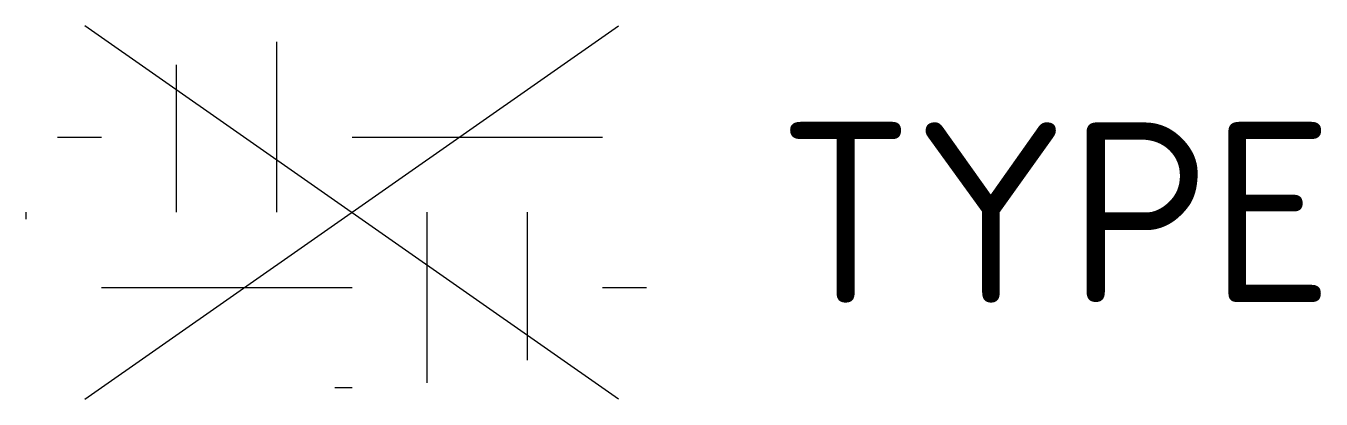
# Model space of a CAD drawing. Header units: metres. Extents: x -3.3 to 9.7, y -1.9 to 1.9.
import ezdxf
from ezdxf.enums import TextEntityAlignment as Align

# ---------------------------------------------------------------- set-up
doc = ezdxf.new("R2010")
doc.units = ezdxf.units.M
doc.layers.get('0').update_dxf_attribs({"lineweight": 25})
doc.styles.add('NLCS-ISO', font='NLCS-ISO.ttf')

msp = doc.modelspace()

# ---------------------------------------------------------------- hatches: boundary and pattern name
h = msp.add_hatch()
h.set_pattern_fill('AGR-GROND-SO', color=256, pattern_type=2)
h.set_pattern_definition([(0, (0, 0.75), (2.5, 2.5), [2.5, -2.5]), (0, (0, 1.75), (2.5, 2.5), [2.5, -2.5]), (90, (0.75, 2.5), (-2.5, 2.5), [2.5, -2.5]), (90, (1.75, 2.5), (-2.5, 2.5), [2.5, -2.5])])
edge = h.paths.add_edge_path()
edge.add_ellipse((0, 0), major_axis=(-3.25, 0), ratio=0.538462, start_angle=0, end_angle=360)

# ---------------------------------------------------------------- linework, layer by layer
for p, q in [((-2.662, -1.864), (2.662, 1.864)), ((2.662, -1.864), (-2.662, 1.864))]:
    msp.add_line(p, q)

# ---------------------------------------------------------------- texts
at = {"style": 'NLCS-ISO'}
msp.add_attdef('TYPE', text='', height=1.8, dxfattribs=at).set_placement((4.25, 0), align=Align.MIDDLE_LEFT)

doc.saveas('drawing.dxf')
